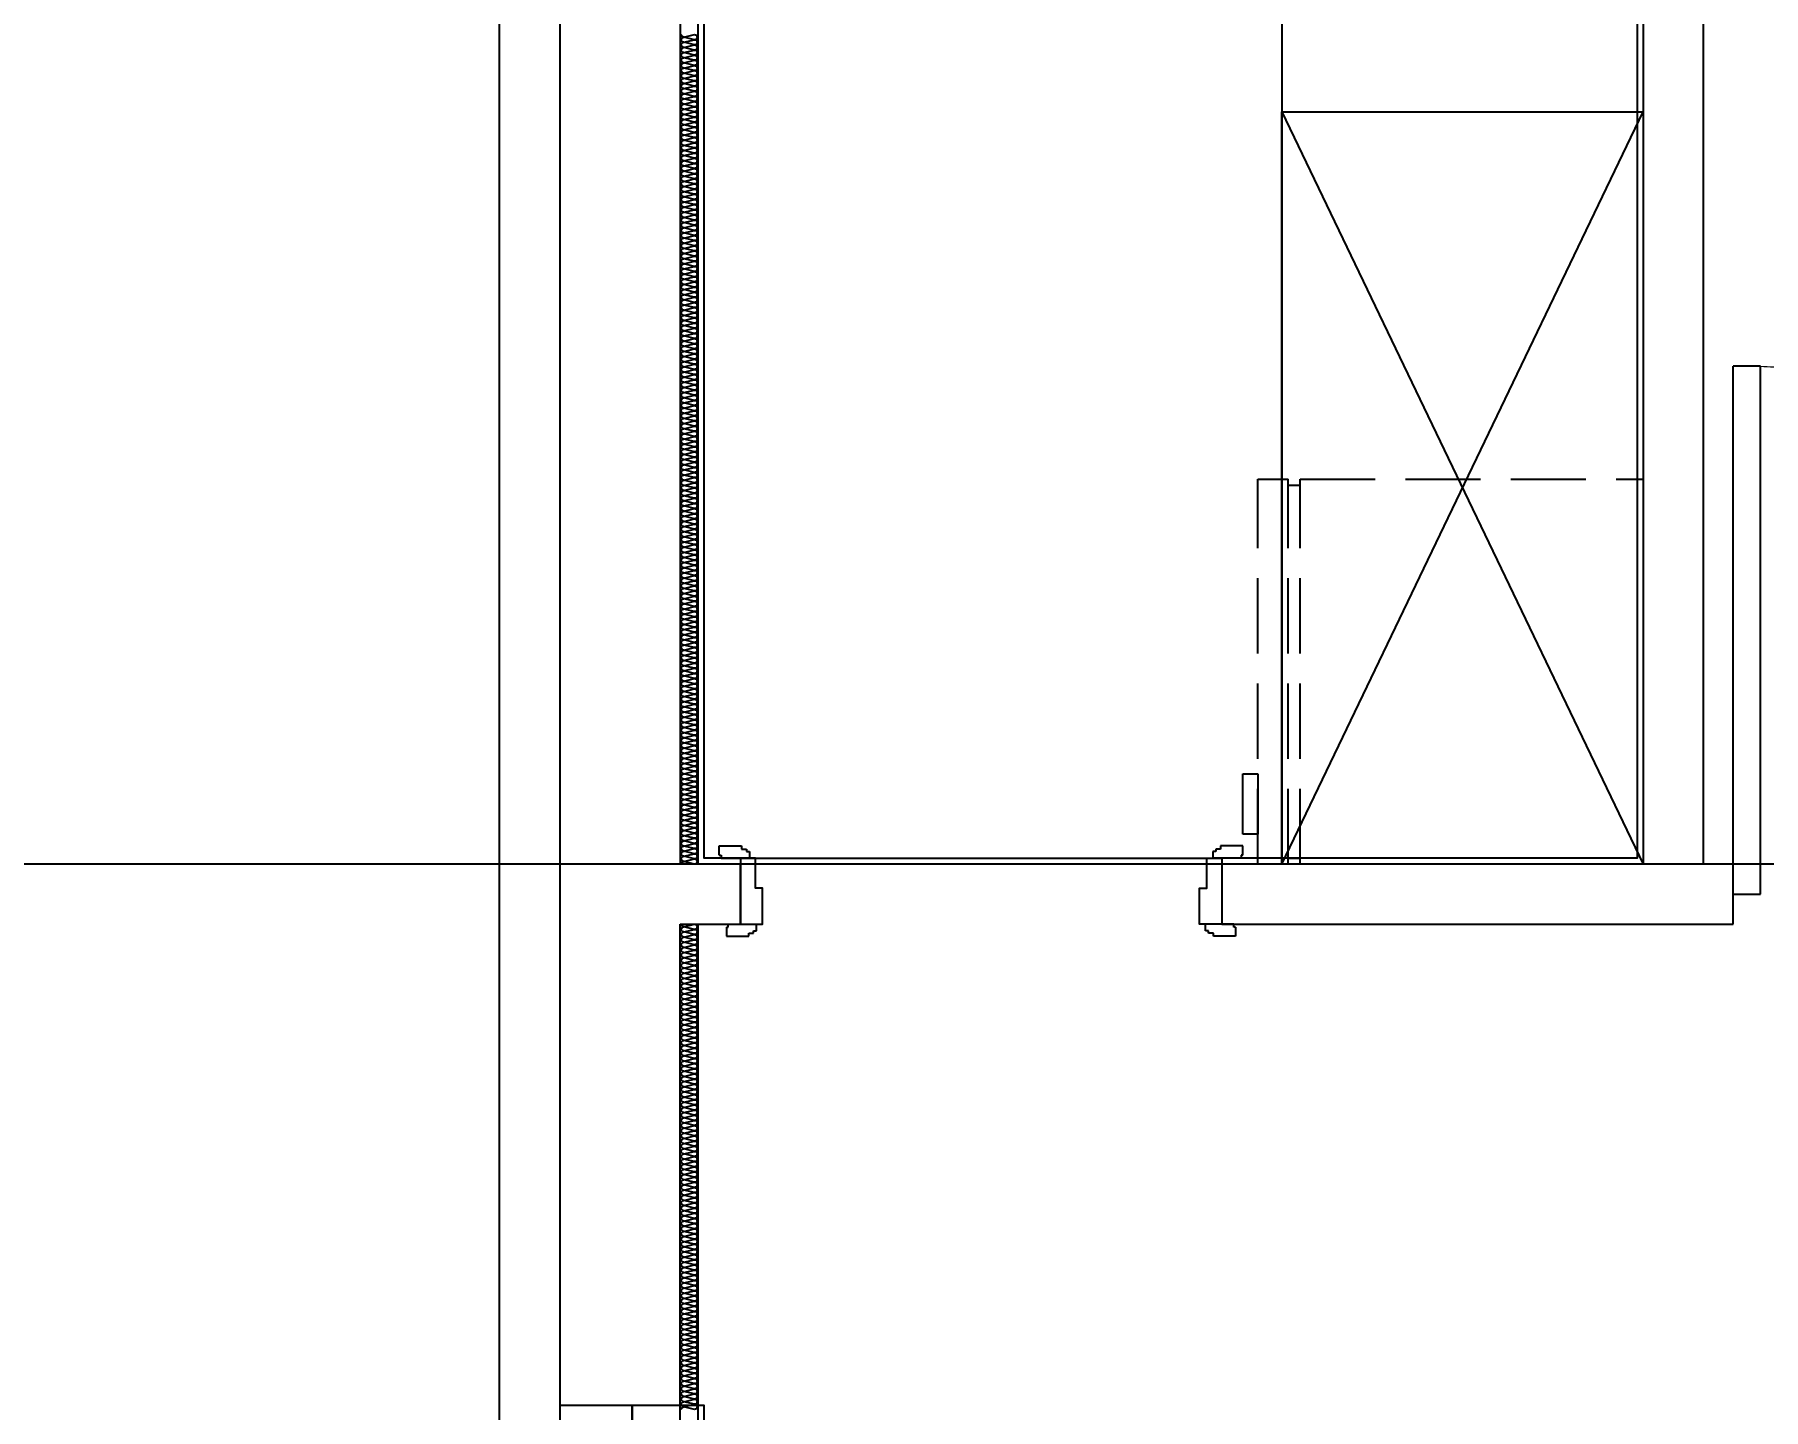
# Model space of a CAD drawing. Header units: millimetres. Extents: x -28014 to 297841, y -81741 to 47579.
# Drawn here: x 237066 to 239939, y -27165 to -24880 of the extents above; entities that cross this region are included whole.
import ezdxf

# ---------------------------------------------------------------- set-up
doc = ezdxf.new("R2010")
doc.units = ezdxf.units.MM
doc.header["$MEASUREMENT"] = 0
doc.linetypes.add('__DASH', pattern=[0.35, 0.25, -0.1])
doc.linetypes.add('DOTE', pattern=[2.42, 2, -0.2, 0.02, -0.2])
for name, color, linetype in [('A-注释-填充', 8, 'Continuous'), ('A-电气-洞口', 171, 'Continuous'), ('A-立面-填充1', 8, 'Continuous'), ('A-轴网-轴网', 1, 'DOTE'), ('AR9-墙线', 160, 'Continuous'), ('DS-4BS-墙体完成面', 20, 'Continuous'), ('FC-平面高差线', 144, 'Continuous'), ('FF-厨卫（地坪隐）', 31, 'Continuous'), ('FF-活动家具', 51, 'Continuous'), ('FF-门', 20, 'Continuous'), ('FF-门套', 20, 'Continuous')]:
    doc.layers.add(name, color=color, linetype=linetype)
doc.styles.add('标注', font='hzs.shx', dxfattribs={"width": 0.7, "bigfont": 'hztxt.shx'})

# ---------------------------------------------------------------- blocks, each defined once
blk = doc.blocks.new('bingxiang')
at = {"layer": 'FF-活动家具', "linetype": '__DASH', "ltscale": 500}
for p, q in [((70679.6, -68761.1), (70679.5, -69331.1)), ((71319.5, -68761.1), (70679.6, -68761.1)), ((71319.5, -69331.1), (71319.5, -68761.1)), ((70679.5, -69331.1), (71319.5, -69331.1)), ((70689.5, -69351.1), (70689.5, -69331.1)), ((71309.5, -69351.1), (71309.5, -69331.1)), ((70679.5, -69351.1), (70679.5, -69401.1)), ((70679.5, -69351.1), (71319.5, -69351.1)), ((71319.5, -69401.1), (71319.5, -69351.1)), ((70679.5, -69401.1), (71319.5, -69401.1))]:
    blk.add_line(p, q, dxfattribs=at)
blk.add_lwpolyline([(70729.5, -69401.1), (70729.5, -69426.1), (70829.5, -69426.1), (70829.5, -69401.1)], close=True, dxfattribs=at)
blk = doc.blocks.new('$DorLib2D$00000001')
for p, q in [((0.45, 0.975), (0.5, 0.975)), ((0.45, 0), (0.45, 0.975)), ((0.5, 0), (0.5, 0.975)), ((0.5, 0), (0.45, 0))]:
    blk.add_line(p, q)
at = {"color": 8, "linetype": '__DASH', "lineweight": 13}
blk.add_arc((0.475, 0), 0.975, 91.4693, 180, dxfattribs=at)
blk = doc.blocks.new('$LinePat$岩棉板')
at = {"color": 0}
for p, q in [((0, -17), (12, -67)), ((12, -67), (24, -17))]:
    blk.add_line(p, q, dxfattribs=at)
for centre, start, end in [((12, -17), 0, 180), ((0, -67), 270, 0), ((24, -67), 180, 270)]:
    blk.add_arc(centre, 12, start, end, dxfattribs=at)
at = {"layer": 'Defpoints'}
blk.add_point((0, 0.1), dxfattribs=at)
at = {"layer": 'Defpoints', "color": 0}
blk.add_point((24, -84), dxfattribs=at)
blk = doc.blocks.new('d1')
at = {"layer": 'A-电气-洞口'}
blk.add_lwpolyline([(0, 120), (450, 120), (450, 0), (0, 0)], close=True, dxfattribs=at)
at = {"layer": 'A-电气-洞口', "style": '标注', "width": 0.7}
blk.add_text('ADD', height=120, dxfattribs=at).set_placement((140.9, 1.8))
blk = doc.blocks.new('d2')
at = {"layer": 'A-电气-洞口'}
h = blk.add_hatch(dxfattribs=at)
h.set_pattern_fill('ANSI31', color=256, scale=25, style=0)
h.set_pattern_definition([(45, (-62577.283, -46598.13), (-28.0633, 28.0633), [])])
h.paths.add_polyline_path([(225, 0), (225, 120), (0, 120), (0, 0)])
blk.add_line((225, 120), (225, 0), dxfattribs=at)
at = {"layer": 'A-电气-洞口', "ltscale": 0.01}
blk.add_lwpolyline([(0, 120), (450, 120), (450, 0), (0, 0)], close=True, dxfattribs=at)
blk = doc.blocks.new('gfthy')
at = {"layer": 'A-电气-洞口', "xscale": -1, "rotation": 270}
for name, p in [('d1', (1825, 250)), ('d2', (1945, 250))]:
    blk.add_blockref(name, p, dxfattribs=at)
blk = doc.blocks.new('FADSASDFADSFFASD')
for p, q in [((772946.1, 351903.4), (772941.1, 351903.4)), ((772941.1, 351903.4), (772941.1, 351856.4)), ((772946.1, 351906.4), (772961.1, 351906.4)), ((772946.1, 351906.4), (772946.1, 351903.4)), ((772961.1, 351906.4), (772961.1, 351869.4)), ((772956.1, 351861.4), (772952.1, 351861.4)), ((772952.1, 351861.4), (772952.1, 351856.4)), ((772961.1, 351869.4), (772956.1, 351869.4)), ((772956.1, 351869.4), (772956.1, 351861.4)), ((772952.1, 351856.4), (772941.1, 351856.4))]:
    blk.add_line(p, q)
blk.add_arc((772959.1, 351899.4), 2, 0, 0)
blk = doc.blocks.new('*U248')
blk.add_lwpolyline([(130, 70), (130, 45), (20, 45), (20, 82), (80, 82), (80, 70), (130, 70)])
at = {"rotation": 180}
blk.add_blockref('FADSASDFADSFFASD', (772961.1, 351928.4), dxfattribs=at)
at = {"xscale": -1, "rotation": 180}
blk.add_blockref('FADSASDFADSFFASD', (-772811.1, 351916.4), dxfattribs=at)
blk = doc.blocks.new('dfgfthy')
at = {"layer": 'A-轴网-轴网'}
for p, q in [((21741.9, 7751.7), (21741.9, 20677)), ((30632.5, 8880.6), (6009.1, 8880.6))]:
    blk.add_line(p, q, dxfattribs=at)

msp = doc.modelspace()

# ---------------------------------------------------------------- linework, layer by layer
at = {"layer": 'AR9-墙线'}
for p, q in [((239739.033, -23459.028), (239739.033, -26259.028)), ((239839.033, -23459.028), (239839.033, -26259.028)), ((238139.033, -24009.028), (238139.033, -26259.028)), ((237939.033, -24209.028), (237939.033, -26259.028)), ((237939.033, -26259.028), (237939.033, -29559.028)), ((238239.033, -26259.028), (238139.033, -26259.028)), ((238239.033, -26359.028), (238239.033, -26259.028)), ((239739.033, -26259.028), (239039.033, -26259.028)), ((239039.033, -26259.028), (239039.033, -26359.028)), ((239889.033, -26259.028), (239839.033, -26259.028)), ((239889.033, -26359.028), (239889.033, -26259.028)), ((238139.033, -29559.028), (238139.033, -26359.028)), ((238139.033, -26359.028), (238239.033, -26359.028)), ((239039.033, -26359.028), (239839.033, -26359.028)), ((239839.033, -26359.028), (239889.033, -26359.028))]:
    msp.add_line(p, q, dxfattribs=at)
for points in [[(238169.033, -26259.028), (238169.033, -23459.028), (238169.033, -23459.028), (238169.033, -23459.028), (238169.033, -23459.028)], [(238139.033, -29559.028), (238169.033, -29559.028), (238169.033, -26359.028)]]:
    msp.add_lwpolyline(points, dxfattribs=at)
at = {"layer": 'DS-4BS-墙体完成面'}
for points in [[(238239.033, -26249.028), (238179.086, -26249.028), (238179.086, -23469.028), (238249.033, -23469.028), (238249.033, -23397.361)], [(238929.033, -23397.361), (238929.033, -23469.028), (239209.033, -23469.028), (239209.034, -23719.028), (239429.034, -23719.028), (239429.034, -23819.028), (239729.033, -23819.028), (239729.033, -26249.028), (239039.033, -26249.028)]]:
    msp.add_lwpolyline(points, dxfattribs=at)
at = {"layer": 'FC-平面高差线', "color": 144}
msp.add_line((238239.033, -26249.028), (239039.033, -26249.028), dxfattribs=at)
at = {"layer": 'FF-厨卫（地坪隐）'}
msp.add_lwpolyline([(238139.033, -24059.028), (239139.033, -24059.028), (239139.033, -26259.028)], dxfattribs=at)
at = {"layer": 'FF-活动家具'}
msp.add_lwpolyline([(239139.033, -25009.028), (239739.033, -25009.028), (239739.033, -26259.028), (239139.033, -26259.028)], close=True, dxfattribs=at)
for points in [[(239139.033, -26259.028), (239739.033, -25009.028)], [(239139.033, -25009.028), (239739.033, -26259.028)]]:
    msp.add_lwpolyline(points, dxfattribs=at)

# ---------------------------------------------------------------- block references
msp.add_blockref('dfgfthy', (216097.097, -35139.657))
at = {"layer": 'A-注释-填充', "yscale": 0.3565137037395431, "zscale": 0.3565137037395431}
for p, xscale, rotation in [((238169.033, -24888.997), -0.3567787968466444, 269.9999999999119), ((238169.033, -24897.56), -0.3567787968466444, 269.9999999999119), ((238169.033, -24906.123), -0.3567787968466444, 269.9999999999119), ((238169.033, -24914.685), -0.3567787968466444, 269.9999999999119), ((238169.033, -24923.248), -0.3567787968466444, 269.9999999999119), ((238169.033, -24931.811), -0.3567787968466444, 269.9999999999119), ((238169.033, -24940.373), -0.3567787968466444, 269.9999999999119), ((238169.033, -24948.936), -0.3567787968466444, 269.9999999999119), ((238169.033, -24957.499), -0.3567787968466444, 269.9999999999119), ((238169.033, -24966.062), -0.3567787968466444, 269.9999999999119), ((238169.033, -24974.624), -0.3567787968466444, 269.9999999999119), ((238169.033, -24983.187), -0.3567787968466444, 269.9999999999119), ((238169.033, -24991.75), -0.3567787968466444, 269.9999999999119), ((238169.033, -25000.312), -0.3567787968466444, 269.9999999999119), ((238169.033, -25008.875), -0.3567787968466444, 269.9999999999119), ((238169.033, -25017.438), -0.3567787968466444, 269.9999999999119), ((238169.033, -25026), -0.3567787968466444, 269.9999999999119), ((238169.033, -25034.563), -0.3567787968466444, 269.9999999999119), ((238169.033, -25043.126), -0.3567787968466444, 269.9999999999119), ((238169.033, -25051.688), -0.3567787968466444, 269.9999999999119), ((238169.033, -25060.251), -0.3567787968466444, 269.9999999999119), ((238169.033, -25068.814), -0.3567787968466444, 269.9999999999119), ((238169.033, -25077.377), -0.3567787968466444, 269.9999999999119), ((238169.033, -25085.939), -0.3567787968466444, 269.9999999999119), ((238169.033, -25094.502), -0.3567787968466444, 269.9999999999119), ((238169.033, -25103.065), -0.3567787968466444, 269.9999999999119), ((238169.033, -25111.627), -0.3567787968466444, 269.9999999999119), ((238169.033, -25120.19), -0.3567787968466444, 269.9999999999119), ((238169.033, -25128.753), -0.3567787968466444, 269.9999999999119), ((238169.033, -25137.315), -0.3567787968466444, 269.9999999999119), ((238169.033, -25145.878), -0.3567787968466444, 269.9999999999119), ((238169.033, -25154.441), -0.3567787968466444, 269.9999999999119), ((238169.033, -25163.003), -0.3567787968466444, 269.9999999999119), ((238169.033, -25171.566), -0.3567787968466444, 269.9999999999119), ((238169.033, -25180.129), -0.3567787968466444, 269.9999999999119), ((238169.033, -25188.691), -0.3567787968466444, 269.9999999999119), ((238169.033, -25197.254), -0.3567787968466444, 269.9999999999119), ((238169.033, -25205.817), -0.3567787968466444, 269.9999999999119), ((238169.033, -25214.38), -0.3567787968466444, 269.9999999999119), ((238169.033, -25222.942), -0.3567787968466444, 269.9999999999119), ((238169.033, -25231.505), -0.3567787968466444, 269.9999999999119), ((238169.033, -25240.068), -0.3567787968466444, 269.9999999999119), ((238169.033, -25248.63), -0.3567787968466444, 269.9999999999119), ((238169.033, -25257.193), -0.3567787968466444, 269.9999999999119), ((238169.033, -25265.756), -0.3567787968466444, 269.9999999999119), ((238169.033, -25274.318), -0.3567787968466444, 269.9999999999119), ((238169.033, -25282.881), -0.3567787968466444, 269.9999999999119), ((238169.033, -25291.444), -0.3567787968466444, 269.9999999999119), ((238169.033, -25300.006), -0.3567787968466444, 269.9999999999119), ((238169.033, -25308.569), -0.3567787968466444, 269.9999999999119), ((238169.033, -25317.132), -0.3567787968466444, 269.9999999999119), ((238169.033, -25325.695), -0.3567787968466444, 269.9999999999119), ((238169.033, -25334.257), -0.3567787968466444, 269.9999999999119), ((238169.033, -25342.82), -0.3567787968466444, 269.9999999999119), ((238169.033, -25351.383), -0.3567787968466444, 269.9999999999119), ((238169.033, -25359.945), -0.3567787968466444, 269.9999999999119), ((238169.033, -25368.508), -0.3567787968466444, 269.9999999999119), ((238169.033, -25377.071), -0.3567787968466444, 269.9999999999119), ((238169.033, -25385.633), -0.3567787968466444, 269.9999999999119), ((238169.033, -25394.196), -0.3567787968466444, 269.9999999999119), ((238169.033, -25402.759), -0.3567787968466444, 269.9999999999119), ((238169.033, -25411.321), -0.3567787968466444, 269.9999999999119), ((238169.033, -25419.884), -0.3567787968466444, 269.9999999999119), ((238169.033, -25428.447), -0.3567787968466444, 269.9999999999119), ((238169.033, -25437.01), -0.3567787968466444, 269.9999999999119), ((238169.033, -25445.572), -0.3567787968466444, 269.9999999999119), ((238169.033, -25454.135), -0.3567787968466444, 269.9999999999119), ((238169.033, -25462.698), -0.3567787968466444, 269.9999999999119), ((238169.033, -25471.26), -0.3567787968466444, 269.9999999999119), ((238169.033, -25479.823), -0.3567787968466444, 269.9999999999119), ((238169.033, -25488.386), -0.3567787968466444, 269.9999999999119), ((238169.033, -25496.948), -0.3567787968466444, 269.9999999999119), ((238169.033, -25505.511), -0.3567787968466444, 269.9999999999119), ((238169.033, -25514.074), -0.3567787968466444, 269.9999999999119), ((238169.033, -25522.636), -0.3567787968466444, 269.9999999999119), ((238169.033, -25531.199), -0.3567787968466444, 269.9999999999119), ((238169.033, -25539.762), -0.3567787968466444, 269.9999999999119), ((238169.033, -25548.325), -0.3567787968466444, 269.9999999999119), ((238169.033, -25556.887), -0.3567787968466444, 269.9999999999119), ((238169.033, -25565.45), -0.3567787968466444, 269.9999999999119), ((238169.033, -25574.013), -0.3567787968466444, 269.9999999999119), ((238169.033, -25582.575), -0.3567787968466444, 269.9999999999119), ((238169.033, -25591.138), -0.3567787968466444, 269.9999999999119), ((238169.033, -25599.701), -0.3567787968466444, 269.9999999999119), ((238169.033, -25608.263), -0.3567787968466444, 269.9999999999119), ((238169.033, -25616.826), -0.3567787968466444, 269.9999999999119), ((238169.033, -25625.389), -0.3567787968466444, 269.9999999999119), ((238169.033, -25633.951), -0.3567787968466444, 269.9999999999119), ((238169.033, -25642.514), -0.3567787968466444, 269.9999999999119), ((238169.033, -25651.077), -0.3567787968466444, 269.9999999999119), ((238169.033, -25659.64), -0.3567787968466444, 269.9999999999119), ((238169.033, -25668.202), -0.3567787968466444, 269.9999999999119), ((238169.033, -25676.765), -0.3567787968466444, 269.9999999999119), ((238169.033, -25685.328), -0.3567787968466444, 269.9999999999119), ((238169.033, -25693.89), -0.3567787968466444, 269.9999999999119), ((238169.033, -25702.453), -0.3567787968466444, 269.9999999999119), ((238169.033, -25711.016), -0.3567787968466444, 269.9999999999119), ((238169.033, -25719.578), -0.3567787968466444, 269.9999999999119), ((238169.033, -25728.141), -0.3567787968466444, 269.9999999999119), ((238169.033, -25736.704), -0.3567787968466444, 269.9999999999119), ((238169.033, -25745.266), -0.3567787968466444, 269.9999999999119), ((238169.033, -25753.829), -0.3567787968466444, 269.9999999999119), ((238169.033, -25762.392), -0.3567787968466444, 269.9999999999119), ((238169.033, -25770.954), -0.3567787968466444, 269.9999999999119), ((238169.033, -25779.517), -0.3567787968466444, 269.9999999999119), ((238169.033, -25788.08), -0.3567787968466444, 269.9999999999119), ((238169.033, -25796.643), -0.3567787968466444, 269.9999999999119), ((238169.033, -25805.205), -0.3567787968466444, 269.9999999999119), ((238169.033, -25813.768), -0.3567787968466444, 269.9999999999119), ((238169.033, -25822.331), -0.3567787968466444, 269.9999999999119), ((238169.033, -25830.893), -0.3567787968466444, 269.9999999999119), ((238169.033, -25839.456), -0.3567787968466444, 269.9999999999119), ((238169.033, -25848.019), -0.3567787968466444, 269.9999999999119), ((238169.033, -25856.581), -0.3567787968466444, 269.9999999999119), ((238169.033, -25865.144), -0.3567787968466444, 269.9999999999119), ((238169.033, -25873.707), -0.3567787968466444, 269.9999999999119), ((238169.033, -25882.269), -0.3567787968466444, 269.9999999999119), ((238169.033, -25890.832), -0.3567787968466444, 269.9999999999119), ((238169.033, -25899.395), -0.3567787968466444, 269.9999999999119), ((238169.033, -25907.958), -0.3567787968466444, 269.9999999999119), ((238169.033, -25916.52), -0.3567787968466444, 269.9999999999119), ((238169.033, -25925.083), -0.3567787968466444, 269.9999999999119), ((238169.033, -25933.646), -0.3567787968466444, 269.9999999999119), ((238169.033, -25942.208), -0.3567787968466444, 269.9999999999119), ((238169.033, -25950.771), -0.3567787968466444, 269.9999999999119), ((238169.033, -25959.334), -0.3567787968466444, 269.9999999999119), ((238169.033, -25967.896), -0.3567787968466444, 269.9999999999119), ((238169.033, -25976.459), -0.3567787968466444, 269.9999999999119), ((238169.033, -25985.022), -0.3567787968466444, 269.9999999999119), ((238169.033, -25993.584), -0.3567787968466444, 269.9999999999119), ((238169.033, -26002.147), -0.3567787968466444, 269.9999999999119), ((238169.033, -26010.71), -0.3567787968466444, 269.9999999999119), ((238169.033, -26019.273), -0.3567787968466444, 269.9999999999119), ((238169.033, -26027.835), -0.3567787968466444, 269.9999999999119), ((238169.033, -26036.398), -0.3567787968466444, 269.9999999999119), ((238169.033, -26044.961), -0.3567787968466444, 269.9999999999119), ((238169.033, -26053.523), -0.3567787968466444, 269.9999999999119), ((238169.033, -26062.086), -0.3567787968466444, 269.9999999999119), ((238169.033, -26070.649), -0.3567787968466444, 269.9999999999119), ((238169.033, -26079.211), -0.3567787968466444, 269.9999999999119), ((238169.033, -26087.774), -0.3567787968466444, 269.9999999999119), ((238169.033, -26096.337), -0.3567787968466444, 269.9999999999119), ((238169.033, -26104.899), -0.3567787968466444, 269.9999999999119), ((238169.033, -26113.462), -0.3567787968466444, 269.9999999999119), ((238169.033, -26122.025), -0.3567787968466444, 269.9999999999119), ((238169.033, -26130.588), -0.3567787968466444, 269.9999999999119), ((238169.033, -26139.15), -0.3567787968466444, 269.9999999999119), ((238169.033, -26147.713), -0.3567787968466444, 269.9999999999119), ((238169.033, -26156.276), -0.3567787968466444, 269.9999999999119), ((238169.033, -26164.838), -0.3567787968466444, 269.9999999999119), ((238169.033, -26173.401), -0.3567787968466444, 269.9999999999119), ((238169.033, -26181.964), -0.3567787968466444, 269.9999999999119), ((238169.033, -26190.526), -0.3567787968466444, 269.9999999999119), ((238169.033, -26199.089), -0.3567787968466444, 269.9999999999119), ((238169.033, -26207.652), -0.3567787968466444, 269.9999999999119), ((238169.033, -26216.214), -0.3567787968466444, 269.9999999999119), ((238169.033, -26224.777), -0.3567787968466444, 269.9999999999119), ((238169.033, -26233.34), -0.3567787968466444, 269.9999999999119), ((238169.033, -26241.903), -0.3567787968466444, 269.9999999999119), ((238169.033, -26250.465), -0.3567787968466444, 269.9999999999119), ((238169.033, -26259.028), -0.3567787968466444, 269.9999999999119), ((238169.033, -26367.607), -0.3574619920922241, 269.9999999999114), ((238169.033, -26376.186), -0.3574619920922241, 269.9999999999114), ((238169.033, -26384.765), -0.3574619920922241, 269.9999999999114), ((238169.033, -26393.344), -0.3574619920922241, 269.9999999999114), ((238169.033, -26401.923), -0.3574619920922241, 269.9999999999114), ((238169.033, -26410.502), -0.3574619920922241, 269.9999999999114), ((238169.033, -26419.082), -0.3574619920922241, 269.9999999999114), ((238169.033, -26427.661), -0.3574619920922241, 269.9999999999114), ((238169.033, -26436.24), -0.3574619920922241, 269.9999999999114), ((238169.033, -26444.819), -0.3574619920922241, 269.9999999999114), ((238169.033, -26453.398), -0.3574619920922241, 269.9999999999114), ((238169.033, -26461.977), -0.3574619920922241, 269.9999999999114), ((238169.033, -26470.556), -0.3574619920922241, 269.9999999999114), ((238169.033, -26479.135), -0.3574619920922241, 269.9999999999114), ((238169.033, -26487.714), -0.3574619920922241, 269.9999999999114), ((238169.033, -26496.293), -0.3574619920922241, 269.9999999999114), ((238169.033, -26504.872), -0.3574619920922241, 269.9999999999114), ((238169.033, -26513.451), -0.3574619920922241, 269.9999999999114), ((238169.033, -26522.031), -0.3574619920922241, 269.9999999999114), ((238169.033, -26530.61), -0.3574619920922241, 269.9999999999114), ((238169.033, -26539.189), -0.3574619920922241, 269.9999999999114), ((238169.033, -26547.768), -0.3574619920922241, 269.9999999999114), ((238169.033, -26556.347), -0.3574619920922241, 269.9999999999114), ((238169.033, -26564.926), -0.3574619920922241, 269.9999999999114), ((238169.033, -26573.505), -0.3574619920922241, 269.9999999999114), ((238169.033, -26582.084), -0.3574619920922241, 269.9999999999114), ((238169.033, -26590.663), -0.3574619920922241, 269.9999999999114), ((238169.033, -26599.242), -0.3574619920922241, 269.9999999999114), ((238169.033, -26607.821), -0.3574619920922241, 269.9999999999114), ((238169.033, -26616.401), -0.3574619920922241, 269.9999999999114), ((238169.033, -26624.98), -0.3574619920922241, 269.9999999999114), ((238169.033, -26633.559), -0.3574619920922241, 269.9999999999114), ((238169.033, -26642.138), -0.3574619920922241, 269.9999999999114), ((238169.033, -26650.717), -0.3574619920922241, 269.9999999999114), ((238169.033, -26659.296), -0.3574619920922241, 269.9999999999114), ((238169.033, -26667.875), -0.3574619920922241, 269.9999999999114), ((238169.033, -26676.454), -0.3574619920922241, 269.9999999999114), ((238169.033, -26685.033), -0.3574619920922241, 269.9999999999114), ((238169.033, -26693.612), -0.3574619920922241, 269.9999999999114), ((238169.033, -26702.191), -0.3574619920922241, 269.9999999999114), ((238169.033, -26710.77), -0.3574619920922241, 269.9999999999114), ((238169.033, -26719.35), -0.3574619920922241, 269.9999999999114), ((238169.033, -26727.929), -0.3574619920922241, 269.9999999999114), ((238169.033, -26736.508), -0.3574619920922241, 269.9999999999114), ((238169.033, -26745.087), -0.3574619920922241, 269.9999999999114), ((238169.033, -26753.666), -0.3574619920922241, 269.9999999999114), ((238169.033, -26762.245), -0.3574619920922241, 269.9999999999114), ((238169.033, -26770.824), -0.3574619920922241, 269.9999999999114), ((238169.033, -26779.403), -0.3574619920922241, 269.9999999999114), ((238169.033, -26787.982), -0.3574619920922241, 269.9999999999114), ((238169.033, -26796.561), -0.3574619920922241, 269.9999999999114), ((238169.033, -26805.14), -0.3574619920922241, 269.9999999999114), ((238169.033, -26813.72), -0.3574619920922241, 269.9999999999114), ((238169.033, -26822.299), -0.3574619920922241, 269.9999999999114), ((238169.033, -26830.878), -0.3574619920922241, 269.9999999999114), ((238169.033, -26839.457), -0.3574619920922241, 269.9999999999114), ((238169.033, -26848.036), -0.3574619920922241, 269.9999999999114), ((238169.033, -26856.615), -0.3574619920922241, 269.9999999999114), ((238169.033, -26865.194), -0.3574619920922241, 269.9999999999114), ((238169.033, -26873.773), -0.3574619920922241, 269.9999999999114), ((238169.033, -26882.352), -0.3574619920922241, 269.9999999999114), ((238169.033, -26890.931), -0.3574619920922241, 269.9999999999114), ((238169.033, -26899.51), -0.3574619920922241, 269.9999999999114), ((238169.033, -26908.09), -0.3574619920922241, 269.9999999999114), ((238169.033, -26916.669), -0.3574619920922241, 269.9999999999114), ((238169.033, -26925.248), -0.3574619920922241, 269.9999999999114), ((238169.033, -26933.827), -0.3574619920922241, 269.9999999999114), ((238169.033, -26942.406), -0.3574619920922241, 269.9999999999114), ((238169.033, -26950.985), -0.3574619920922241, 269.9999999999114), ((238169.033, -26959.564), -0.3574619920922241, 269.9999999999114), ((238169.033, -26968.143), -0.3574619920922241, 269.9999999999114), ((238169.033, -26976.722), -0.3574619920922241, 269.9999999999114), ((238169.033, -26985.301), -0.3574619920922241, 269.9999999999114), ((238169.033, -26993.88), -0.3574619920922241, 269.9999999999114), ((238169.033, -27002.459), -0.3574619920922241, 269.9999999999114), ((238169.033, -27011.039), -0.3574619920922241, 269.9999999999114), ((238169.033, -27019.618), -0.3574619920922241, 269.9999999999114), ((238169.033, -27028.197), -0.3574619920922241, 269.9999999999114), ((238169.033, -27036.776), -0.3574619920922241, 269.9999999999114), ((238169.033, -27045.355), -0.3574619920922241, 269.9999999999114), ((238169.033, -27053.934), -0.3574619920922241, 269.9999999999114), ((238169.033, -27062.513), -0.3574619920922241, 269.9999999999114), ((238169.033, -27071.092), -0.3574619920922241, 269.9999999999114), ((238169.033, -27079.671), -0.3574619920922241, 269.9999999999114), ((238169.033, -27088.25), -0.3574619920922241, 269.9999999999114), ((238169.033, -27096.829), -0.3574619920922241, 269.9999999999114), ((238169.033, -27105.409), -0.3574619920922241, 269.9999999999114), ((238169.033, -27113.988), -0.3574619920922241, 269.9999999999114), ((238169.033, -27122.567), -0.3574619920922241, 269.9999999999114), ((238169.033, -27131.146), -0.3574619920922241, 269.9999999999114), ((238169.033, -27139.725), -0.3574619920922241, 269.9999999999114), ((238169.033, -27148.304), -0.3574619920922241, 269.9999999999114), ((238169.033, -27156.883), -0.3574619920922241, 269.9999999999114), ((238169.033, -27165.462), -0.3574619920922241, 269.9999999999114)]:
    msp.add_blockref('$LinePat$岩棉板', p, dxfattribs=dict(at, xscale=xscale, rotation=rotation))
at = {"layer": 'A-立面-填充1'}
msp.add_blockref('gfthy', (236114.033, -27859.028), dxfattribs=at)
at = {"layer": 'FF-活动家具', "xscale": -1, "rotation": 270}
msp.add_blockref('bingxiang', (308500.17, -96938.628), dxfattribs=at)
at = {"layer": 'FF-门', "xscale": -900, "yscale": 900, "zscale": -900}
msp.add_blockref('$DorLib2D$00000001', (240339.033, -26309.028), dxfattribs=at)
at = {"layer": 'FF-门套', "xscale": -1, "rotation": 270}
msp.add_blockref('*U248', (238194.033, -26379.028), dxfattribs=at)
at = {"layer": 'FF-门套', "rotation": 90.00000000000001}
msp.add_blockref('*U248', (239084.033, -26379.028), dxfattribs=at)

doc.saveas('drawing.dxf')
